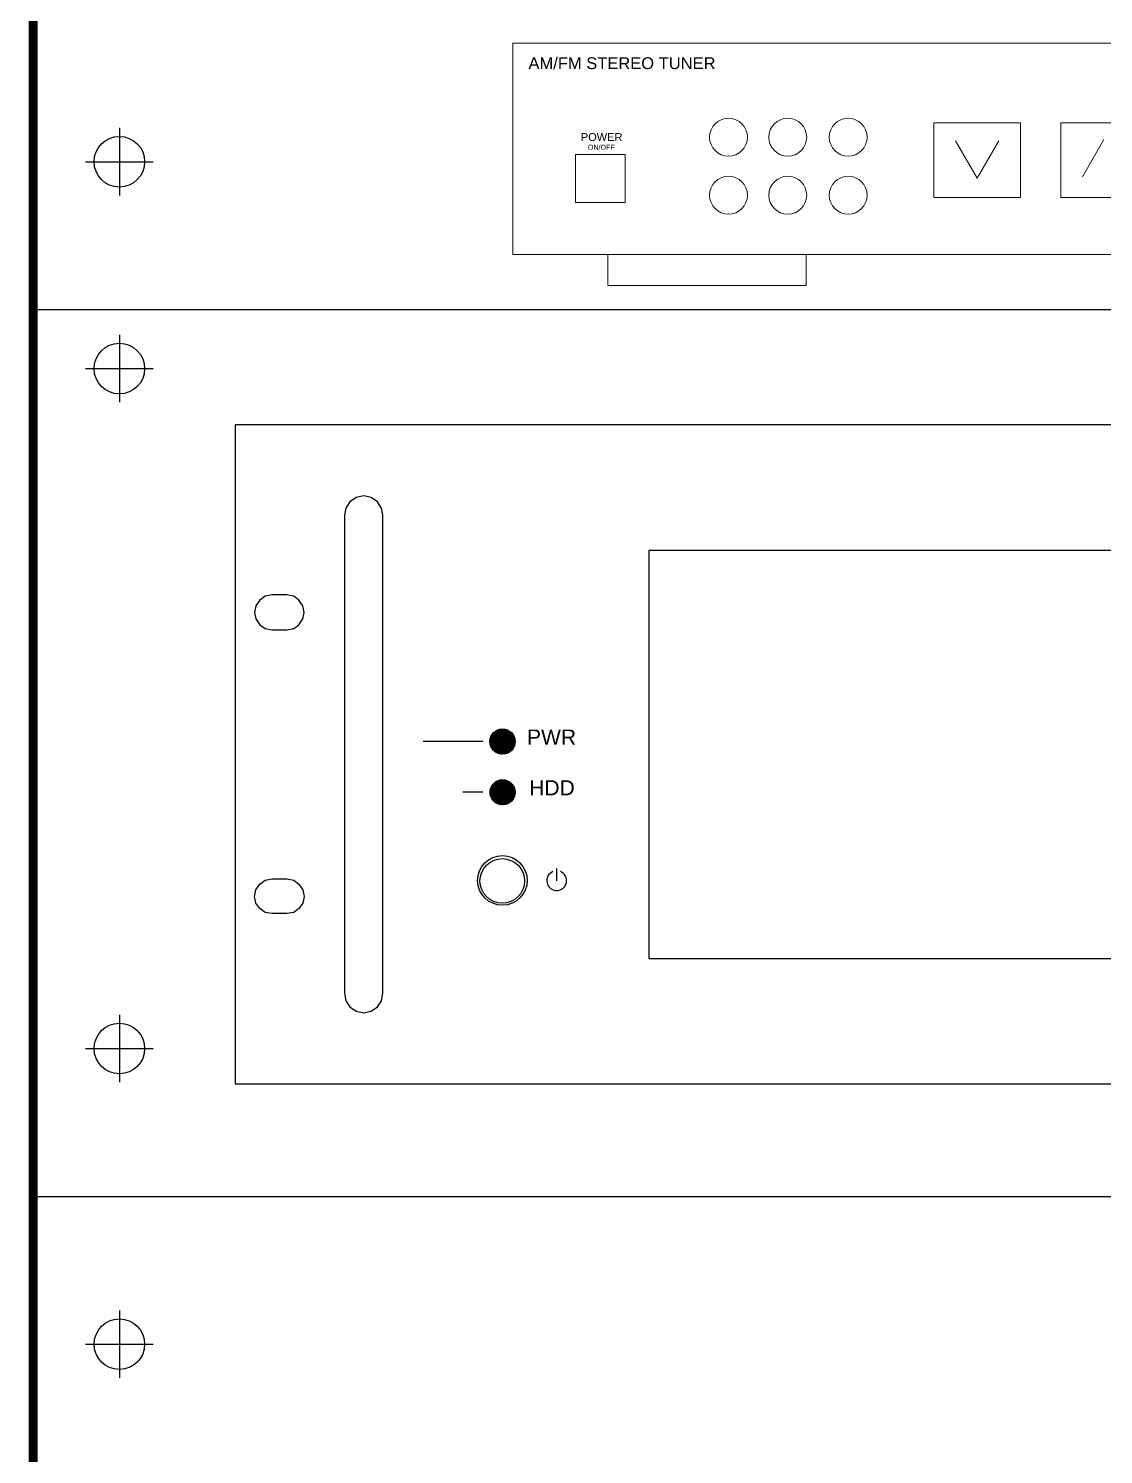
# Model space of a CAD drawing. Header units: millimetres. Extents: x 2974 to 5671, y 1205 to 3288.
# Drawn here: x 4219.75 to 4254.63, y 1610.88 to 1657.14 of the extents above; entities that cross this region are included whole.
import ezdxf

# ---------------------------------------------------------------- set-up
doc = ezdxf.new("R2010")
doc.units = ezdxf.units.MM
doc.layers.add('0-RACK', color=7, linetype='Continuous')
doc.styles.add('PDF Arial', font='arial.ttf')
doc.styles.get("Standard").update_dxf_attribs({"font": 'arial.ttf'})

# ---------------------------------------------------------------- blocks, each defined once
blk = doc.blocks.new('AM FM TUNER')
at = {"color": 3, "lineweight": 15}
for p, q in [((4821.6, 1202), (-4821.6, 1202)), ((-4821.6, 1202), (-4821.6, 0)), ((-4821.6, 0), (-4821.6, 1202)), ((-1580, 442.5), (-1456.9, 654.8)), ((-4464.4, 569.6), (-4181.7, 569.6)), ((-4464.4, 296.2), (-4464.4, 569.6)), ((-4181.7, 569.6), (-4181.7, 296.2)), ((-2301.5, 647.3), (-2178.4, 435)), ((-2178.4, 435), (-2055.3, 647.3)), ((-4181.7, 296.2), (-4464.4, 296.2)), ((-4821.6, 0), (4821.6, 0)), ((4821.6, 0), (-4821.6, 0)), ((-4281.3, 0), (-4281.3, 0)), ((-4281.3, 0), (-3152, 0)), ((-4281.3, -176.2), (-4281.3, 0)), ((-3152, 0), (-3152, 0)), ((-3152, 0), (-3152, -176.2)), ((-3152, -176.2), (-4281.3, -176.2)), ((-4281.3, -176.2), (-4281.3, -176.2)), ((-3152, -176.2), (-3152, -176.2))]:
    blk.add_line(p, q, dxfattribs=at)
for points in [[(-2424.6, 749.3), (-1932.3, 749.3), (-1932.3, 324.8), (-2424.6, 324.8)], [(-1703, 749.3), (-1210.7, 749.3), (-1210.7, 324.8), (-1703, 324.8)]]:
    blk.add_lwpolyline(points, close=True, dxfattribs=at)
for centre in [(-3594.1, 667.2), (-3256.9, 667.2), (-2912.9, 667.2), (-3594.1, 337), (-3256.9, 337), (-2912.9, 337)]:
    blk.add_circle(centre, 107.9, dxfattribs=at)
at = {"color": 3}
for s, height, p in [('AM/FM STEREO TUNER', 67.252, (-4732.6, 1054.9)), ('POWER', 44.83, (-4434.5, 645.6)), ('ON/OFF', 29.14, (-4395, 595.7))]:
    blk.add_text(s, height=height, dxfattribs=at).set_placement(p)
blk = doc.blocks.new('evc')
at = {"color": 7, "ltscale": 0.2}
for points in [[(-13.626, -3.814), (13.778, -3.814), (13.778, 3.788), (-13.626, 3.788)], [(-11.924, 2.744), (-11.939, 2.826), (-11.986, 2.9), (-12.06, 2.949), (-12.143, 2.968), (-12.23, 2.949), (-12.304, 2.9), (-12.35, 2.826), (-12.366, 2.744), (-12.366, -2.769), (-12.35, -2.855), (-12.304, -2.926), (-12.23, -2.977), (-12.143, -2.996), (-12.06, -2.977), (-11.986, -2.926), (-11.939, -2.855), (-11.924, -2.769)], [(-8.857, -2.368), (-3.108, -2.368), (-3.108, 2.337), (-8.857, 2.337)], [(-13.03, 1.825), (-13.2, 1.825), (-13.28, 1.81), (-13.342, 1.766), (-13.388, 1.7), (-13.403, 1.623), (-13.388, 1.549), (-13.342, 1.479), (-13.28, 1.439), (-13.2, 1.423), (-13.03, 1.423), (-12.952, 1.439), (-12.891, 1.479), (-12.847, 1.549), (-12.832, 1.623), (-12.847, 1.7), (-12.891, 1.766), (-12.952, 1.81)], [(-13.03, -1.449), (-12.952, -1.465), (-12.891, -1.51), (-12.847, -1.575), (-12.832, -1.652), (-12.847, -1.73), (-12.891, -1.792), (-12.952, -1.836), (-13.03, -1.851), (-13.2, -1.851), (-13.28, -1.836), (-13.342, -1.792), (-13.388, -1.73), (-13.403, -1.652), (-13.388, -1.575), (-13.342, -1.51), (-13.28, -1.465), (-13.2, -1.449)]]:
    blk.add_lwpolyline(points, close=True, dxfattribs=at)
for points in [[(-13.617, 3.788), (-13.626, 3.788)], [(-10.688, 0.144), (-10.556, 0.278)], [(-10.688, 0.134), (-10.543, 0.278)], [(-10.688, 0.122), (-10.534, 0.278)], [(-10.688, 0.152), (-10.571, 0.275)], [(-10.688, 0.112), (-10.528, 0.275)], [(-10.688, 0.106), (-10.519, 0.275)], [(-10.685, 0.171), (-10.58, 0.275)], [(-10.685, 0.097), (-10.509, 0.275)], [(-10.685, 0.085), (-10.503, 0.269)], [(-10.679, 0.18), (-10.596, 0.269)], [(-10.679, 0.082), (-10.491, 0.269)], [(-10.679, 0.076), (-10.488, 0.263)], [(-10.673, 0.064), (-10.481, 0.263)], [(-10.673, 0.201), (-10.611, 0.26)], [(-10.67, 0.061), (-10.472, 0.26)], [(-10.67, 0.055), (-10.466, 0.254)], [(-10.664, 0.049), (-10.46, 0.254)], [(-10.657, 0.046), (-10.457, 0.248)], [(-10.654, 0.033), (-10.45, 0.241)], [(-10.648, 0.03), (-10.444, 0.239)], [(-10.642, 0.023), (-10.441, 0.233)], [(-10.639, 0.023), (-10.435, 0.226)], [(-10.633, 0.018), (-10.429, 0.223)], [(-10.627, 0.012), (-10.426, 0.218)], [(-10.62, 0.008), (-10.426, 0.211)], [(-10.617, 0.002), (-10.42, 0.201)], [(-10.605, 0.002), (-10.413, 0.195)], [(-10.602, -0.004), (-10.413, 0.19)], [(-10.596, -0.004), (-10.41, 0.18)], [(-10.586, -0.007), (-10.41, 0.174)], [(-10.58, -0.007), (-10.404, 0.165)], [(-10.772, 0.134), (-11.457, 0.134)], [(-10.571, -0.013), (-10.404, 0.159)], [(-10.559, -0.013), (-10.404, 0.15)], [(-10.556, -0.013), (-10.398, 0.137)], [(-10.543, -0.013), (-10.398, 0.129)], [(-10.534, -0.013), (-10.398, 0.119)], [(-10.525, -0.013), (-10.404, 0.106)], [(-10.509, -0.007), (-10.404, 0.097)], [(-10.491, -0.004), (-10.41, 0.082)], [(-10.475, 0.002), (-10.42, 0.061)], [(-10.688, -0.43), (-10.571, -0.307)], [(-10.688, -0.441), (-10.556, -0.307)], [(-10.688, -0.451), (-10.543, -0.307)], [(-10.688, -0.464), (-10.534, -0.307)], [(-10.688, -0.466), (-10.528, -0.307)], [(-10.688, -0.479), (-10.519, -0.307)], [(-10.685, -0.413), (-10.58, -0.31)], [(-10.685, -0.487), (-10.509, -0.31)], [(-10.685, -0.494), (-10.503, -0.31)], [(-10.679, -0.398), (-10.596, -0.316)], [(-10.679, -0.502), (-10.491, -0.316)], [(-10.679, -0.509), (-10.488, -0.316)], [(-10.673, -0.383), (-10.611, -0.322)], [(-10.673, -0.515), (-10.481, -0.322)], [(-10.67, -0.525), (-10.472, -0.326)], [(-10.67, -0.53), (-10.466, -0.326)], [(-10.772, -0.451), (-11, -0.451)], [(-10.664, -0.536), (-10.46, -0.331)], [(-10.657, -0.54), (-10.457, -0.337)], [(-10.654, -0.546), (-10.45, -0.341)], [(-10.648, -0.552), (-10.444, -0.347)], [(-10.642, -0.555), (-10.441, -0.353)], [(-10.639, -0.561), (-10.435, -0.358)], [(-10.633, -0.567), (-10.429, -0.362)], [(-10.627, -0.574), (-10.426, -0.368)], [(-10.62, -0.576), (-10.426, -0.375)], [(-10.617, -0.576), (-10.42, -0.377)], [(-10.605, -0.582), (-10.413, -0.39)], [(-10.602, -0.589), (-10.413, -0.396)], [(-10.596, -0.589), (-10.41, -0.398)], [(-10.586, -0.591), (-10.41, -0.411)], [(-10.58, -0.591), (-10.404, -0.413)], [(-10.571, -0.591), (-10.404, -0.426)], [(-10.559, -0.597), (-10.404, -0.436)], [(-10.556, -0.597), (-10.398, -0.441)], [(-10.543, -0.597), (-10.398, -0.451)], [(-10.534, -0.597), (-10.398, -0.464)], [(-10.525, -0.591), (-10.404, -0.479)], [(-10.509, -0.591), (-10.404, -0.487)], [(-10.491, -0.589), (-10.41, -0.502)], [(-10.475, -0.576), (-10.42, -0.525)], [(-9.916, -1.471), (-9.916, -1.33)]]:
    blk.add_lwpolyline(points, dxfattribs=at)
for centre, radius in [((-10.544, 0.134), 0.146), ((-10.543, -0.451), 0.145), ((-10.545, -1.468), 0.286), ((-10.547, -1.473), 0.257)]:
    blk.add_circle(centre, radius, dxfattribs=at)
blk.add_arc((-9.919, -1.471), 0.114, 112.3547, 67.6453, dxfattribs=at)
at = {"color": 7, "ltscale": 0.2, "char_height": 0.1736, "attachment_point": 7, "style": 'PDF Arial'}
for s, insert in [('PWR', (-10.261, 0.099)), ('HDD', (-10.236, -0.486))]:
    blk.add_mtext(s, dxfattribs=dict(at, insert=insert))

msp = doc.modelspace()

# ---------------------------------------------------------------- linework, layer by layer
at = {"layer": '0-RACK', "color": 0}
for p, q in [((4222.70074, 1653.91307, -0.02095), (4222.70074, 1651.72415, -0.02095)), ((4221.60628, 1652.81861, -0.02095), (4223.7952, 1652.81861, -0.02095)), ((4222.70074, 1647.2017, -0.02095), (4222.70074, 1645.01278, -0.02095)), ((4221.60628, 1646.10724, -0.02095), (4223.7952, 1646.10724, -0.02095)), ((4222.70074, 1625.14251, -0.02095), (4222.70074, 1622.95359, -0.02095)), ((4221.60628, 1624.04805, -0.02095), (4223.7952, 1624.04805, -0.02095)), ((4222.70074, 1615.55012, -0.02095), (4222.70074, 1613.3612, -0.02095)), ((4221.60628, 1614.45566, -0.02095), (4223.7952, 1614.45566, -0.02095))]:
    msp.add_line(p, q, dxfattribs=at)
at = {"layer": '0-RACK', "color": 0, "linetype": 'Continuous'}
for p, q in [((4219.90353, 1648.02572, -0.02095), (4309.68042, 1648.02572, -0.02095)), ((4219.90353, 1619.24855, -0.02095), (4309.68042, 1619.24855, -0.02095)), ((4219.90353, 1619.24855, -0.02095), (4309.68042, 1619.24855, -0.02095))]:
    msp.add_line(p, q, dxfattribs=at)
at = {"layer": '0-RACK', "color": 0, "linetype": 'Continuous', "const_width": 0.29926, "elevation": -0.02095}
msp.add_lwpolyline([(4219.90353, 1302.69976), (4219.90353, 1734.3539), (4309.68042, 1734.3539), (4309.68042, 1302.69976)], close=True, dxfattribs=at)
at = {"layer": '0-RACK', "color": 0}
for centre in [(4222.70074, 1652.81861, -0.02095), (4222.70074, 1646.10724, -0.02095), (4222.70074, 1624.04805, -0.02095), (4222.70074, 1614.45566, -0.02095)]:
    msp.add_circle(centre, 0.82076, dxfattribs=at)

# ---------------------------------------------------------------- block references
at = {"color": 0, "xscale": 0.005699287920544904, "yscale": 0.005699287920544904, "zscale": 0.005699287920544904}
msp.add_blockref('AM FM TUNER', (4262.94483, 1649.81078, -0.02095), dxfattribs=at)
at = {"color": 3, "extrusion": (-4.40822e-16, 0.000346206, 1), "xscale": 2.813192457448467, "yscale": 2.813192457448467, "zscale": 2.813192457448467}
msp.add_blockref('evc', (4264.79198, 1633.63044, 0.54462), dxfattribs=at)

doc.saveas('drawing.dxf')
